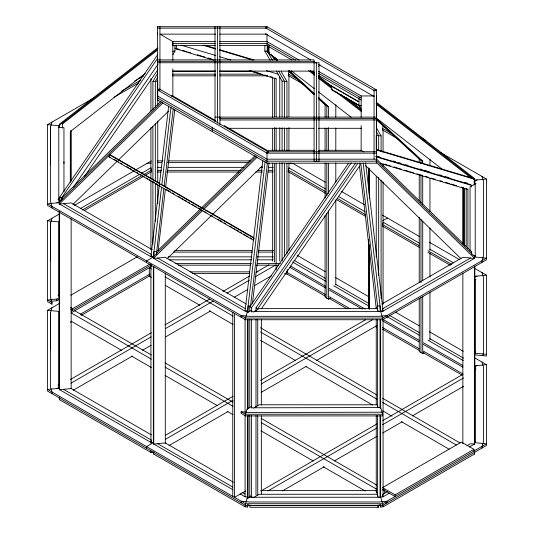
<?xml version="1.0" encoding="UTF-8"?>
<svg xmlns="http://www.w3.org/2000/svg" width="534" height="534" viewBox="0 0 534 534"><rect width="100%" height="100%" fill="white"/><g stroke="black" fill="none" stroke-linecap="round" stroke-linejoin="round"><path stroke-width="0.8" d="M51.978 307.751L50.583 312.43L50.583 387.31L51.978 391.989L51.978 393.658M51.978 218.273L50.583 222.945L50.583 297.825L51.978 302.504L51.978 304.18L47.593 301.643L47.593 220.802L59.895 213.7M51.978 122.092L50.583 126.772L50.583 201.652L51.978 206.331L51.978 208.006M58.78 386.91L58.78 312.831L59.614 310.034M58.78 296.163L58.78 223.346L59.614 220.549M59.614 124.375L58.78 127.172L58.78 199.99M63.96 191.726L63.96 161.789M157.483 69.694L157.483 68.272M157.483 34.143L157.483 32.721M157.483 26.7L157.483 28.122L267 28.122L267 26.7L157.483 26.7L157.483 99.965L267 163.19L376.517 163.19L376.517 89.926L267 26.7L265.264 27.701L374.775 90.934L376.517 89.926L374.06 89.926L374.06 159.179M172.849 96.667L172.849 68.773M172.849 60.429L172.849 41.592L160.28 34.336M219.921 117.106L219.921 118.528L376.517 118.528M267 34.336L267 45.604L291.964 60.022M314.079 62.752L314.079 61.33L157.483 61.33L157.483 59.908L314.079 59.908L314.079 161.522L318.992 161.522L318.992 62.752L157.483 62.752M376.517 131.578L376.517 95.946M168.671 106.099L150.928 256.433L153.351 256.674L201.618 209.602M161.548 187.207L153.351 256.674L153.765 258.076L257.154 157.243M161.935 183.916L171 107.127M156.382 254.224L163.871 188.268M164.165 185.799L173.236 108.943M158.137 250.539L165.353 189.436M165.647 186.96L174.805 109.343M262.821 160.46L245.079 310.795L247.502 311.035L247.502 312.69M247.502 311.035L265.151 161.488M267.387 163.297L250.533 306.095L248.11 305.855L248.11 312.49M252.489 303.252L269.056 162.877M59.194 127.446L59.614 124.042L157.663 47.846M62.345 128.22L62.758 122.673M70.722 322.609L71.142 321.214L121.712 350.411M440.87 152.697L486.407 178.983L486.407 259.831L382.644 319.739L245.506 319.739L245.506 318.064L247.502 311.369L245.079 311.128L153.765 258.409L153.351 257.008L150.928 256.767L151.369 255.285M232.857 489.725L153.765 444.068L153.351 442.666L150.928 442.426L151.369 440.937M303.425 84.319L288.26 75.561L288.921 71.656L291.077 72.904M288.26 75.561L288.7 74.072M325.813 193.415L288.26 171.734L288.921 167.83L325.593 189.003M288.26 171.734L288.7 170.246M287.826 269.376L286.945 272.333L325.673 294.695M250.366 495.786L249.925 497.267L378.232 497.267L383.072 496.787L389.546 493.049M59.194 398.344L59.614 399.739L150.928 452.465L153.351 452.699L153.765 454.1L245.079 506.819L247.502 507.06L248.156 504.844M396.855 138.259L382.411 129.916L383.072 126.017L384.513 126.845M419.243 247.355L382.411 226.096L383.072 222.191L419.744 243.364M376.25 327.883L376.704 326.354M471.242 253.196L471.656 251.801L376.43 158.932M254.037 311.609L378.232 311.609L383.072 311.128L474.386 258.409L475.22 255.612L473.004 255.392M475.22 351.786L474.806 353.181L486.407 354.329M469.353 446.971L474.386 444.068L475.22 441.264M379.994 504.844L380.649 507.06L383.072 506.819L474.386 454.1L474.806 452.699M109.67 154.9L254.291 238.398L253.41 240.233L108.782 156.736L109.67 154.9L111.386 155.441L159.599 183.269M152.904 109.891L152.904 81.562L157.744 73.138M157.79 77.029L155.327 81.322L155.327 107.147M172.949 54.615L174.998 51.037L174.998 45.277M59.721 201.245L59.721 197.099L157.57 54.868M61.457 200.59L61.457 198.101L157.897 57.919M73.505 187.107L158.011 64.274M84.606 176.22L157.89 69.687M249.765 311.789L249.765 306.816L348.555 163.217M251.501 311.969L251.501 307.824L351.239 162.857M255.993 311.135L255.993 307.804L355.604 163.01M357.82 163.331L257.728 308.806L255.993 307.804M261.353 308.792L359.856 165.613L359.856 163.157M62.345 199.102L62.345 197.44L161.021 101.206M59.194 204.322L59.194 202.319L162.016 102.047M163.003 102.882L59.614 203.714L59.194 202.319M72.904 204.442L117.079 161.355M118.268 160.2L168.651 111.059M156.495 254.291L156.495 251.801L255.179 155.568M203.407 207.859L256.166 156.402M167.055 258.796L211.23 215.716M212.419 214.561L262.214 166.001M59.194 125.443L157.904 48.734M62.345 124.075L157.49 50.129M145.228 73.345L70.308 131.571L70.308 182.388M245.506 319.739L47.593 205.47L47.593 124.629L94.438 97.582M134.388 81.208L143.733 75.808M121.251 91.401L140.756 80.14M114.029 97.241L138.586 83.064M157.483 89.926L159.225 88.924L268.736 152.157L267 153.158L157.483 89.926L159.94 89.926M60.075 198.127L57.979 199.336L60.496 200.791L56.878 202.88M58.78 200.55L60.075 199.803M74.286 205.39L134.021 170.9M135.456 170.072L151.356 160.894M318.264 66.35L320.36 65.141M80.46 208.514L139.421 174.471M141.577 173.23L150.928 167.83L151.589 171.734L145.088 175.486M82.249 210.089L142.198 175.479M143.646 174.651L151.589 170.059M84.419 210.516L143.646 176.32M58.78 295.048L57.979 295.509L59.241 296.236M51.978 302.504L47.593 299.974L56.878 299.053L59.287 297.658M51.117 299.627L51.117 301.296L56.878 300.729L59.287 299.334M70.795 295.215L137.472 256.721M474.806 357.94L486.407 364.642L486.407 445.489L382.644 505.398L245.506 505.398L47.593 391.128L47.593 310.287L59.895 303.185M153.351 257.008L146.55 260.932L146.55 262.608M70.495 307.457L72.591 308.665L150.021 263.963M71.142 311.175L151.469 264.797M151.469 266.473L71.142 312.851L151.336 359.148M80.46 314.159L150.034 273.989M81.181 315.414L150.034 275.664M58.78 384.533L57.979 384.994L59.241 385.722M70.428 379.48L151.316 332.782M165.039 324.859L209.815 299.007M222.818 291.504L249.538 276.071M256.04 272.32L269.036 264.817M56.878 388.538L59.287 387.143M71.015 383.158L151.182 336.874M165.627 328.537L213.293 301.016M227.017 293.093L249.405 280.163M255.179 276.832L275.404 265.151M73.178 390.267L132.405 356.078M142.511 350.237L151.182 345.238M165.627 336.894L210.403 311.042M234.239 297.284L247.956 289.361M254.458 285.61L271.793 275.604M382.691 220.776L387.45 218.026M247.102 312.704L250.726 310.614L253.236 312.07L259.217 308.619L377.338 308.619L378.232 311.609M474.105 181.647L477.122 179.905M325.086 215.542L325.086 297.184L328.564 299.194L330.539 298.052M381.817 304.06L462.858 257.268L474.386 258.409M382.411 308.899L470.527 258.022M165.447 435.277L233.151 396.188M260.525 380.388L365.683 319.679M153.351 442.666L146.55 446.591L146.55 448.266M165.326 439.369L233.031 400.28M261.119 384.059L372.759 319.606M168.924 445.65L227.985 411.554M261.119 392.423L306.496 366.224M316.582 360.403L377.084 325.473M474.713 277.473L477.122 276.078M419.237 298.226L419.237 351.546L422.714 353.548L424.029 352.787M245.66 490.933L234.506 497.374L234.506 313.391M247.102 498.362L250.726 496.273L253.236 497.728L259.217 494.277L377.338 494.277M474.713 366.958L477.122 365.563M260.766 491.04L377.044 423.909M382.818 420.572L462.985 374.287M475.22 369.568L476.021 369.107L474.759 368.38M267.848 490.96L376.904 428.001M382.684 424.663L463.572 377.965M282.292 490.986L324.185 466.803M334.297 460.962L376.904 436.365M382.684 433.027L402.182 421.767M412.295 415.933L463.572 386.329M382.905 490.759L384.113 490.058M382.411 494.557L387.47 491.634M466.916 445.77L470.527 443.681L474.386 444.068M473.958 449.328L461.409 442.085L382.544 487.622L395.093 494.864L473.958 449.328L473.958 451.003M172.575 51.277L174.998 51.037M152.904 81.562L157.75 81.088L157.75 105.245M146.97 163.424L151.249 162.997M474.806 257.008L486.407 258.156L382.644 318.064L245.506 318.064L47.593 203.801L59.194 202.653L59.614 204.048L71.142 202.907L152.183 249.698M486.407 178.983L474.806 180.132L474.386 178.736M153.765 258.409L165.293 257.268L246.341 304.06M474.806 354.856L486.407 356.004L486.407 275.157L474.806 276.312L474.386 274.91M377.618 310.241L377.618 306.095L380.041 305.855L380.041 311.662M474.806 442.666L486.407 443.814L382.644 503.722L245.506 503.722L47.593 389.46L59.194 388.305L59.614 389.707L71.142 388.565L151.469 434.943M486.407 364.642L474.806 365.79L474.386 364.395M254.037 407.782L380.649 407.542L382.644 414.244L382.644 415.913L245.506 415.913L241.128 413.383L241.128 411.707L249.224 412.515L382.037 412.201M153.765 444.068L165.293 442.926L233.431 482.262M385.601 503.008L387.03 502.868L387.03 501.192L378.926 501.993L249.224 501.993L241.128 501.192L241.128 502.868M377.618 505.244L380.041 505.004M159.973 34.143L215.562 34.143M219.708 34.143L267 34.143M215.342 41.592L172.849 41.592L172.849 45.604L215.342 45.604M219.507 41.592L267 41.592L299.1 60.122M172.849 43.601L215.342 43.601M219.507 43.601L267 43.601L295.529 60.068M219.507 45.604L267 45.604M172.475 71.115L215.789 71.115M219.955 71.115L314.079 71.115M173.156 71.176L215.382 71.176M219.521 71.176L250.987 71.176M172.462 74.166L215.723 74.166M219.881 74.166L262.307 74.166M172.462 75.841L215.723 75.841M219.881 75.841L267.3 75.841M171.234 95.946L172.849 95.946L215.643 120.657M318.357 71.242L361.151 95.946L374.087 95.946M215.008 117.106L376.517 117.106M219.921 119.943L376.517 119.943M227.417 128.307L314.045 128.307M318.211 128.307L361.525 128.307M314.493 150.308L267 150.308L224.207 125.597M318.658 150.308L361.151 150.308L363.948 151.923M376.517 151.736L267 151.736L267 163.19M267 153.158L376.517 153.158M376.517 159.179L267 159.179L157.483 95.946M157.176 160.894L162.99 160.894M168.811 160.894L250.259 160.894M376.517 161.188L267 161.188L157.483 97.956M157.57 162.623L161.722 162.623M167.542 162.623L248.19 162.623M157.43 167.349L161.568 167.349M168.19 167.349L243.531 167.349M260.091 167.349L262.574 167.349M268.368 167.349L273.341 167.349M157.49 170.339L161.648 170.339M167.476 170.339L240.68 170.339M257.315 170.339L262.307 170.339M268.128 170.339L273.121 170.339M157.49 172.015L160.821 172.015M166.641 172.015L239.012 172.015M255.653 172.015L262.307 172.015M268.128 172.015L273.121 172.015M174.631 250.373L251.921 250.373M258.569 250.373L273.528 250.373M173.363 252.101L252.348 252.101M258.169 252.101L273.134 252.101M168.19 256.834L251.814 256.834M257.415 256.834L273.341 256.834M169.138 259.824L251.494 259.824M257.315 259.824L273.121 259.824M175.159 263.489L251.427 263.489M257.228 263.489L280.443 263.489M178.476 265.164L250.753 265.198M256.4 265.164L278.781 265.164M190.077 271.853L249.765 271.853M256.4 271.853L258.055 271.853M192.567 273.528L249.765 273.528M382.644 414.244L245.506 414.244L241.128 411.707M261.019 490.606L376.25 490.606L378.232 497.267M378.232 507.3L249.925 507.3L249.925 505.625L378.232 505.625L378.232 507.3L377.792 505.818M264.851 45.277L264.851 51.037L267.267 51.277L272.427 60.255M276.352 71.069L282.099 81.081L286.945 81.562L286.945 117.387M359.002 97.141L359.002 105.398L361.425 105.639M381.096 151.749L381.096 135.923L376.25 135.442L376.25 149.607M47.593 124.629L59.194 125.777M58.78 127.172L63.96 127.686L63.96 163.457M290.022 163.144L292.872 163.424L325.36 182.181M47.593 220.802L59.194 221.95M156.382 251.734L153.959 251.494L153.959 256.474M284.522 273.768L286.945 274.009L325.673 296.37M47.593 310.287L59.194 311.435M248.11 505.004L250.533 505.244M204.395 45.136L215.442 48.44M219.387 49.615L254.097 59.988M202.98 45.196L215.602 48.974M219.547 50.149L252.682 60.055M181.086 45.163L215.816 55.543M219.761 56.724L230.808 60.022M266.326 70.642L278.167 74.179M175.579 48.287L179.858 49.562M182.695 50.41L187.007 51.698M188.228 52.065L190.598 52.773M197.333 54.788L201.305 55.97M202.453 56.317L204.829 57.025M207.986 57.972L211.938 59.154M250.673 70.728L253.043 71.436M254.524 71.876L260.158 73.558M264.904 74.98L267.274 75.688M270.418 76.622L272.807 77.337M174.785 48.047L176.527 49.055L213.68 60.155M249.251 70.782L276.125 78.818L276.125 117.006M376.296 149.44L472.543 178.196L474.279 179.204L474.279 185.004M376.457 149.967L474.279 179.204M377.278 156.242L379.647 156.949M393.064 160.961L395.434 161.668M398.591 162.61L400.961 163.317M405.693 164.732L408.063 165.44M419.904 168.978L422.274 169.685M423.849 170.159L429.376 171.808M439.636 174.872L442.005 175.579M445.162 176.527L449.107 177.702M464.894 182.421L467.263 183.129M375.863 156.302L469.786 184.37L471.529 185.371L471.529 187.027M376.023 156.829L471.529 185.371M384.747 164.205L387.123 164.913M388.318 165.273L390.701 165.981M393.878 166.935L397.85 168.123M398.978 168.457L401.348 169.165M404.512 170.112L408.463 171.294M409.765 171.681L413.737 172.869M416.914 173.817L422.694 175.546M425.651 176.427L428.228 177.195M431.218 178.089L435.19 179.277M439.956 180.699L442.452 181.447M445.516 182.361L449.568 183.576M451.076 184.023L456.637 185.685M461.403 187.114L463.799 187.828M380.522 163.424L467.904 189.537L467.904 248.49M108.782 156.736L109.931 157.096M265.264 33.722L310.654 59.928M313.538 61.597L316.415 63.259M318.578 64.507L374.06 96.541M318.357 73.251L361.151 97.956M310.508 70.728L314.079 72.784M318.357 75.254L361.151 99.965M327.823 83.785L358.761 101.647M421.359 137.785L425.845 140.676L423.682 139.427M329.425 85.013L335.185 88.337M336.62 89.165L341.66 92.075M343.095 92.903L358.207 101.627M266.766 50.984L269.083 52.325M331.14 89.218L359.923 105.832M349.189 99.758L359.295 105.598M332.021 90.032L360.083 106.233M288.26 73.886L299.093 80.14M382.411 128.247L392.523 134.081M474.132 182.361L476.021 183.449L470.04 186.9L470.04 250.94M318.337 98.543L325.086 104.744L328.564 106.753L328.564 117.58M376.29 119.656L419.237 159.099L422.714 161.108L422.714 163.611M274.97 78.144L276.125 78.818M466.749 188.869L467.904 189.537M341.246 191.352L364.348 204.689M382.397 215.109L419.217 236.368M429.323 242.202L459.64 259.704M474.806 268.462L486.407 275.157M338.536 196.472L365.136 211.831M429.81 249.171L453.54 262.868M288.26 170.059L325.813 191.746M337.375 198.414L365.543 214.681M382.411 224.42L419.243 245.687M427.914 250.693L451.751 264.45M474.759 278.895L476.021 279.622L475.22 280.083L475.22 352.901M335.926 199.255L365.543 216.35M427.914 252.362L450.302 265.291M297.204 255.406L325.36 271.666M335.472 277.5L368.68 296.67M395.394 312.096L419.217 325.847M429.323 331.681L463.252 351.272M293.954 260.218L325.593 278.488M335.659 284.295L368.734 303.392M389.546 315.407L419.744 332.842M429.81 338.656L463.605 358.167M161.034 184.103L203.487 208.614M205.643 209.855L253.85 237.69M292.592 262.047L325.813 281.231M333.763 285.817L368.427 305.828M387.47 316.822L419.243 335.172M427.914 340.171L463.305 360.604M114.102 159.352L118.415 161.842M120.577 163.09L122.012 163.918M126.331 166.414L128.494 167.656M129.929 168.49L131.371 169.318M132.806 170.152L134.968 171.401M136.404 172.228L137.845 173.056M140.001 174.304L141.443 175.139M142.878 175.966L144.32 176.801M146.476 178.042L147.918 178.877M149.36 179.704L150.795 180.539M152.958 181.78L154.393 182.615M155.835 183.442L157.27 184.277M165.907 189.263L170.226 191.753M172.382 193.001L173.824 193.829M178.136 196.325L180.298 197.567M181.734 198.401L183.175 199.229M184.61 200.063L186.773 201.305M188.208 202.139L189.65 202.967M191.806 204.215L193.248 205.043M194.69 205.877L196.125 206.705M198.288 207.953L199.723 208.787M204.762 211.691L206.197 212.525M211.237 215.429L212.672 216.263M217.712 219.167L222.031 221.663M224.187 222.912L225.628 223.739M229.94 226.229L232.103 227.477M233.538 228.312L234.98 229.139M236.422 229.974L238.578 231.215M240.02 232.05L241.455 232.877M243.617 234.126L245.053 234.953M246.494 235.788L247.93 236.615M250.092 237.864L251.527 238.691M290.529 266.039L325.673 286.331M329.258 288.4L365.123 309.106M382.531 319.158L419.11 340.278M423.415 342.761L462.858 365.536M289.815 267.3L325.673 288.006M329.258 290.075L362.252 309.119M382.531 320.827L419.11 341.947M423.415 344.43L462.858 367.205M329.258 296.764L350.064 308.772M382.531 327.522L419.11 348.635M423.415 351.125L462.858 373.9M329.258 298.439L347.193 308.792M382.531 329.191L419.11 350.311M423.415 352.794L462.144 375.155M59.721 197.099L61.457 198.101M249.765 306.816L251.501 307.824M63.473 203.668L151.589 254.538M157.623 258.022L245.019 308.478M59.614 204.048L150.928 256.767M260.559 327.796L376.884 394.953M382.664 398.291L459.968 442.926M151.449 268.982L149.28 267.734L149.28 276.098L151.449 277.346M165.18 276.912L233.091 316.121M260.552 331.974L376.87 399.132M382.651 402.469L456.35 445.016M165.18 285.276L199.856 305.294M209.248 310.721L233.091 324.485M260.552 340.338L295.229 360.357M306.069 366.618L372.538 404.992M382.651 410.833L392.043 416.253M401.441 421.68L449.127 449.207M74.76 310.761L151.349 354.976M165.073 362.9L232.991 402.109M261.166 418.382L376.77 485.126M70.495 309.133L72.591 310.341L72.591 308.665M382.544 489.291L395.093 496.533L395.093 494.864M165.066 367.078L232.984 406.287M261.159 422.554L376.764 489.298M131.831 356.251L151.336 367.512M165.066 375.442L217.084 405.473M227.204 411.314L232.984 414.651M261.159 430.918L313.178 460.955M323.297 466.796L365.203 490.986M63.473 389.326L151.589 440.196M157.623 443.681L232.737 487.048M242.129 492.468L245.019 494.137M59.614 389.707L150.928 442.426M240.046 493.877L245.079 496.787L247.502 497.027L245.506 503.722L245.506 505.398M376.336 102.201L474.386 178.403L474.806 181.807M376.096 103.089L474.806 179.798M376.51 104.49L471.061 177.969M376.29 118.001L442.659 169.585M313.084 71.856L314.399 72.878M318.344 75.948L331.494 86.168M345.959 97.408L361.084 109.156M310.214 70.702L314.159 73.765M318.758 77.343L331.908 87.563M341.113 94.718L361.498 110.558M308.659 70.568L314.573 75.167M318.518 78.231L332.328 88.964M335.612 91.521L361.258 111.446M268.575 46.271L268.575 52.032L268.989 53.427L277.533 60.068M291.337 70.795L314.339 88.671M318.277 91.735L351.138 117.266M376.083 118.288L422.714 161.108M376.19 118.969L420.972 160.107L420.972 163.437M274.569 57.165L277.026 59.421M289.294 70.688L314.453 93.79M318.745 97.735L328.564 106.753M269.149 52.779L267.921 51.651L267.921 45.897M270.992 54.468L277.126 60.108M288.781 70.808L314.553 94.478M318.231 97.855L326.821 105.745L326.821 117.413M267.414 51.778L276.612 60.229M288.273 70.935L314.039 94.598M376.009 160.327L474.806 256.674L474.386 258.076L376.17 162.289M365.349 165.42L461.096 258.796M376.256 127.499L381.096 135.923M376.21 131.391L378.673 135.683L378.673 150.681M359.002 105.398L361.051 108.969M272.026 55.583L274.443 59.795M281.298 71.736L286.945 81.562M278.768 71.309L284.522 81.322L284.522 117.146M264.851 51.037L270.184 60.335M482.022 176.454L483.417 181.133L483.417 256.013L482.022 260.692L482.022 262.361M471.242 177.034L471.656 178.429M482.022 272.627L483.417 277.306L483.417 352.186L482.883 355.657M482.022 362.112L483.417 366.785L483.417 441.671L482.022 446.344L482.022 448.019M382.631 309.64L383.072 311.128M380.649 311.369L382.644 318.064L382.644 319.739M378.232 407.782L377.338 404.792L259.217 404.792L253.236 408.243L250.726 406.788L247.102 408.877L245.506 414.244L245.506 415.913M382.631 495.298L383.072 496.787M380.649 497.027L382.644 503.722L382.644 505.398M156.495 251.801L156.909 253.196M62.345 197.44L62.758 198.842M51.551 302.738L51.978 304.18M365.61 162.817L383.072 310.795L380.649 311.035L363.187 163.057M360.764 163.297L377.618 306.095M359.489 166.181L376.25 308.205M475.22 183.91L475.22 256.727M475.22 367.192L475.22 442.386M474.806 265.819L474.806 442.779M474.386 266.346L474.386 444.175M474.386 451.617L474.386 454.1M471.656 251.801L471.656 254.291M466.169 188.535L466.169 246.655M464.433 188.362L464.433 245.653M463.692 187.594L463.692 244.245M463.278 187.861L463.278 243.678M462.858 187.294L462.858 243.945M462.858 273.014L462.858 443.794M429.957 159.059L429.957 165.707M429.957 178.176L429.957 211.417M429.957 228.038L429.957 250.473M429.957 252.969L429.957 277.066M429.957 292.025L429.957 340.225M422.714 176.107L422.714 204.429M422.714 221.089L422.714 280.237M422.714 296.07L422.714 353.548M420.972 175.099L420.972 202.593M420.972 219.254L420.972 282.566M420.972 297.565L420.972 352.547M419.237 159.099L419.237 162.436M419.237 174.932L419.237 200.757M419.237 217.418L419.237 282.399M387.03 317.209L387.03 315.534L378.926 316.335L249.224 316.335L241.128 315.534L241.128 317.209M384.72 489.711L384.72 493.509M383.072 129.815L383.072 152.15M383.072 163.731L383.072 166.214M383.072 181.927L383.072 224.106M383.072 225.762L383.072 304.34M383.072 319.065L383.072 496.894M383.072 505.151L383.072 506.819M381.096 180.078L381.096 298.373M380.649 319.305L380.649 408.657M380.649 416.079L380.649 497.134M380.649 504.577L380.649 507.06M380.041 319.959L380.041 407.916M380.041 415.385L380.041 497.534M378.673 177.335L378.673 275.637M377.618 319.372L377.618 406.501M377.618 415.626L377.618 496.113M376.25 176.267L376.25 257.074M376.25 307.057L376.25 308.725M376.25 319.552L376.25 404.839M376.25 415.672L376.25 492.315M369.541 169.058L369.541 198.214M369.541 248.197L369.541 309.012M369.121 168.49L369.121 194.316M369.121 244.298L369.121 309.279M368.707 167.923L368.707 189.583M368.707 239.572L368.707 308.719M361.151 95.946L361.151 117.367M361.151 125.597L361.151 150.668M335.806 104.704L335.806 117.166M335.806 127.973L335.806 150.408M335.806 162.877L335.806 181.987M335.806 200.27L335.806 285.036M328.564 127.579L328.564 150.067M328.564 163.397L328.564 193.388M328.564 210.883L328.564 299.194M326.821 128.24L326.821 150.735M326.821 163.23L326.821 195.718M326.821 213.213L326.821 298.186M325.086 104.744L325.086 117.24M325.086 128.067L325.086 150.561M325.086 163.057L325.086 198.047M316.535 62.752L316.535 161.522M288.921 75.461L288.921 116.812M288.921 127.566L288.921 150.728M288.921 163.137L288.921 168.944M288.921 171.407L288.921 250.806M286.945 128.22L286.945 150.708M286.945 163.204L286.945 254.01M286.945 270.671L286.945 274.009M284.522 127.98L284.522 150.468M284.522 162.963L284.522 256.273M282.099 81.081L282.099 116.906M282.099 127.739L282.099 150.228M282.099 162.723L282.099 261.033M279.749 76.309L279.749 117.079M279.749 127.673L279.749 150.361M279.749 162.843L279.749 261.066M276.125 127.8L276.125 150.221M276.125 163.504L276.125 263.135M276.125 264.797L276.125 269.777M274.389 78.645L274.389 116.833M274.389 127.626L274.389 150.047M274.389 163.331L274.389 262.134M272.647 77.637L272.647 117.493M272.647 128.287L272.647 150.701M272.647 163.157L272.647 261.133M268.989 45.176L268.989 53.427M267.267 45.517L267.267 51.277M261.353 319.586L261.353 405.106M261.353 415.899L261.353 493.943M257.728 319.579L257.728 405.747M257.728 415.686L257.728 495.225M255.993 319.405L255.993 407.228M255.993 415.512L255.993 495.051M251.501 319.425L251.501 408.116M251.501 415.579L251.501 496.814M249.765 319.252L249.765 407.943M249.765 415.405L249.765 497.468M248.11 319.959L248.11 408.744M248.11 415.385L248.11 498.362M247.502 319.305L247.502 409.458M247.502 416.079L247.502 498.789M247.502 504.577L247.502 507.06M245.079 319.065L245.079 412.528M245.079 415.011L245.079 496.894M245.079 505.151L245.079 506.819M232.771 312.383L232.771 496.366M219.921 26.7L219.921 124.509M217.465 26.7L217.465 123.187M215.008 26.7L215.008 121.672M212.245 127.566L212.245 131.578M176.527 45.03L176.527 49.055M165.293 273.014L165.293 443.794M159.94 26.7L159.94 90.126M157.75 121.071L157.75 182.721M157.75 184.384L157.75 203.547M155.327 123.815L155.327 181.293M155.327 183.796L155.327 221.283M153.765 266.346L153.765 444.175M153.765 451.617L153.765 454.1M153.351 266.599L153.351 443.6M152.904 126.551L152.904 179.871M152.904 181.533L152.904 244.018M150.928 78.765L150.928 111.025M150.928 127.566L150.928 169.752M150.928 171.407L150.928 178.85M150.928 180.505L150.928 249.979M150.928 264.704L150.928 443.36M150.928 450.789L150.928 452.465M71.142 130.436L71.142 181.253M71.142 218.653L71.142 388.605M70.722 131.004L70.722 180.986M59.614 211.985L59.614 389.82M59.614 397.263L59.614 399.739M59.194 211.417L59.194 388.418M56.878 299.053L56.878 300.729M50.583 126.772L50.583 164.212M50.583 222.945L50.583 260.385M50.583 312.43L50.583 349.87"/></g></svg>
